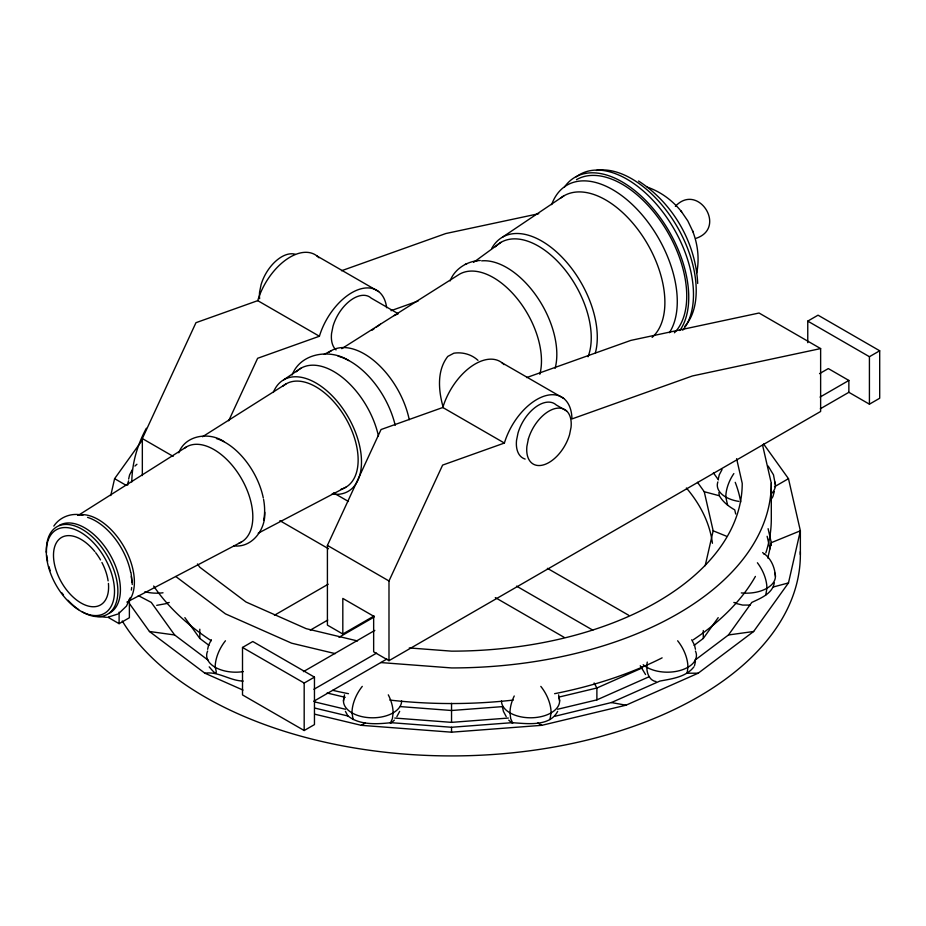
<?xml version="1.0" encoding="UTF-8"?>
<svg xmlns="http://www.w3.org/2000/svg" width="926" height="926" viewBox="0 0 926 926"><rect width="100%" height="100%" fill="white"/><g stroke="black" fill="none" stroke-linecap="round" stroke-linejoin="round"><path stroke-width="1.39" d="M264.743 512.182C265.889 529.174 252.161 548.134 233.861 545.865M696.757 272.904C699.535 258.805 697.81 243.989 692.509 230.701M343.477 701.005L344.472 694.87M110.75 495.584L114.604 478.673L141.991 440.51M128.645 479.043L129.605 474.853L132.406 469.563M207.644 649.265L208.605 645.063L211.406 639.773M718.287 479.043L719.236 474.853L722.048 469.563M705.195 565.705L713.159 530.795L704.246 491.706L697.498 482.307M694.488 665.736L695.449 661.546M767.793 558.054L771.3 542.671L768.105 528.677M694.662 660.4L728.461 634.97L751.831 602.398C760.616 598.3 772.573 593.566 774.31 582.801M314.99 714.259L361.267 725.324L451.541 732.188L541.826 725.324L625.953 705.207L698.192 673.202L753.637 631.497L788.477 582.917L800.365 530.795L788.477 478.673L763.591 443.982M774.31 491.579L772.886 496.649L770.779 499.843M557.66 711.353C549.697 727.014 526.848 723.623 512.101 722.674L451.541 727.269L390.992 722.674C376.928 724.248 359.45 725.232 348.095 716.029L315.06 708.135M178.799 452.802C185.293 434.919 209.461 431.69 223.999 441.598M130.358 597.502L126.48 606.067L119.211 613.081M292.118 374.961C300.626 352.887 330.223 348.512 348.685 360.55M450.117 280.937C454.562 268.783 467.665 260.796 480.305 260.495M390.344 723.16L392.404 718.611L393.099 712.881A29.065 16.784 60 0 0 388.295 694.836M549.963 719.571L551.097 712.881A29.065 16.784 60 0 0 540.819 686.386M765.779 594.967L766.913 588.276A29.065 16.784 60 0 0 757.399 562.765M142.338 475.57L142.338 438.565L195.965 322.688L257.741 300.649A49.738 28.718 -60 0 1 286.412 259.477A49.738 28.718 -60 0 1 318.938 257.775M228.699 420.786L257.625 358.293L319.401 336.242A49.738 28.718 -60 0 1 356.429 290.382A49.738 28.718 -60 0 1 386.651 307.733M374.104 615.964L342.817 634.021L327.41 625.119L327.41 545.414L381.037 429.537L442.813 407.498A49.738 28.718 -60 0 1 471.484 366.337A49.738 28.718 -60 0 1 504.01 364.624M388.989 660.678L388.989 580.972L442.616 465.095L504.392 443.045A49.738 28.718 -60 0 1 543.388 396.421A49.738 28.718 -60 0 1 571.955 418.934L692.417 375.956L820.633 348.581L820.633 411.468L388.989 660.678L373.653 651.823L373.653 616.218L342.817 598.416L342.817 634.021M396.86 716.643L399.673 711.353M53.824 526.095C60.028 516.685 72.101 512.437 82.9 515.319M694.049 645.399L703.285 638.442L718.217 617.63M693.898 666.859C686.073 677.137 671.755 678.816 659.879 681.073L611.415 702.545L555.068 716.238M675.367 206.336C698.007 182.098 727.373 227.865 696.063 238.329M134.93 466.056L136.921 464.262M391.351 722.836L394.349 720.15M539.835 374.278A67.968 39.239 60 0 0 517.437 298.924A67.968 39.239 60 0 0 459.423 274.246L341.763 348.674M473.556 262.382L500.931 242.369M372.159 330.142L374.173 328.684M376.188 327.225L380.412 324.227M283.738 379.787L300.846 368.27M502.471 237.172L563.934 195.814M78.397 515.273L186.52 446.876M202.539 436.736L286.099 383.885M108.006 617.272L119.107 623.673L129.385 617.746L129.385 599.041M274.42 615.258L328.186 584.213M242.508 647.459L252.786 641.521L314.458 677.126L314.458 724.595L304.179 730.521L242.508 694.928L242.508 647.459L304.179 683.052L314.458 677.126M807.761 342.689L807.761 321.114L818.04 315.176L879.7 350.78L879.7 398.249L869.421 404.176L848.864 392.311L820.32 408.794M310.256 630.166L327.758 620.061M339.009 637.308L374.023 617.086M303.404 671.628L374.822 630.409M819.545 373.641L828.319 368.583L848.864 380.447L848.864 392.311M807.761 321.114L869.421 356.707L879.7 350.78M313.937 689.28L376.581 653.119M820.054 397.08L848.864 380.447M313.764 701.26L386.906 659.023M361.267 725.324L365.319 722.986M774.53 486.729L788.477 478.673M394.059 315.592L398.215 313.775M126.874 602.108L241.443 541.999M258.227 533.191L345.78 487.261M324.169 354.357L331.358 350.641M557.626 709.258L596.888 699.871L649.242 676.686M117.787 614.065L108.087 617.167M341.544 270.739L445.765 233.549L538.758 213.698M391.027 310.685L418.101 301.031M526.616 377.588L630.837 340.398L759.054 313.023L820.633 348.581M465.199 264.35L466.692 263.887M475.987 261.016L477.422 260.576M773.36 586.968L788.477 582.917M167.004 603.463L156.726 605.349M559.281 697L596.888 688.006L642.331 667.877L641.973 666.836M728.461 634.97L753.637 631.497M750.129 605.072L742.606 605.072L736.089 603.463M502.656 706.607L451.541 710.497L400.437 706.607M394.765 718.044L451.541 722.361L508.328 718.044M129.547 603.74L149.456 631.497L204.889 673.202C218.409 671.176 229.764 680.772 243.214 681.073M698.192 673.202L687.127 673.202L687.925 667.264A29.065 16.784 60 0 0 677.647 640.78M409.292 647.945L451.541 651.152A290.683 167.826 0 0 0 742.224 483.326L736.61 458.683M380.783 662.565L451.541 667.935A319.748 184.61 0 0 0 771.3 483.326L762.619 445.29M97.184 616.392L106.49 617.306M149.456 631.497L174.632 634.97L208.431 660.4M611.415 702.545L625.953 705.207M357.505 640.942L306.205 628.673L246.003 602.004L199.808 567.244L197.458 563.969M335.258 653.629L291.667 643.2L225.446 613.869L175.79 576.504M327.086 693.007L345.201 697.336M314.62 701.885L345.467 709.258M704.246 491.706L719.363 495.757C722.87 501.938 728.658 506.418 734.746 509.879L735.684 513.976M656.025 681.559C649.404 680.552 646.811 673.179 646.811 667.264A29.065 16.784 -60 0 1 647.262 662.067M713.159 530.795L726.378 536.189M647.228 187.11C660.828 191.751 672.797 200.653 681.652 211.892M204.889 673.202L242.982 690.078M316.993 255.993L378.665 291.586M502.066 362.842L563.656 398.388M397.821 313.509L371.222 298.149A31.472 18.173 -60 0 0 333.024 326.183L331.543 333.522A31.472 18.173 -60 0 0 336.022 349.924M566.573 410.936L556.213 404.951A31.472 18.173 -60 0 0 518.016 432.986L516.534 440.336A31.472 18.173 -60 0 0 525.135 459.065M257.741 300.649L319.401 336.242M442.813 407.498L504.392 443.045M547.393 568.332L628.661 615.258M516.558 586.135L592.837 630.166M333.476 492.84L348.442 501.475M495.306 597.594L564.073 637.308M142.338 438.565L173.162 456.368M327.41 545.414L388.989 580.972M279.884 520.667L328.498 548.736M114.604 478.673L126.237 485.386M537.774 722.986L541.826 725.324M138.333 595.615L151.262 602.398L174.632 634.97M638.558 181.021C672.947 203.153 695.727 242.6 697.695 283.449M184.864 617.63L199.808 638.442L209.044 645.399M764.158 553.69C771.381 558.957 774.842 567.719 775.432 576.412M508.744 720.15L511.742 722.836M477.966 360.341C471.519 354.334 462.525 351.903 453.902 353.188L447.802 356.406C436.551 370.736 438.53 391.073 443.241 407.521M209.195 666.859C212.181 670.25 218.837 678.781 215.168 667.264A29.065 16.784 -60 0 1 225.446 640.78M768.163 466.056L773.488 474.853L775.432 485.189M713.402 472.85L718.46 479.911M645.561 674.533L640.248 665.736M680.853 210.758L687.798 220.886L693.099 231.951M594.122 682.983L596.888 688.006L596.888 699.871M691.687 639.773L694.488 645.063L695.449 649.265M506.221 716.643L503.42 711.353L502.459 707.151M345.421 711.353L348.026 716.238M727.581 505.156L725.81 497.054A29.065 16.784 -60 0 1 733.855 473.58M512.738 723.16L510.689 718.611L509.983 712.881A29.065 16.784 -60 0 1 514.231 695.982M353.13 719.571L351.996 712.881A29.065 16.784 -60 0 1 362.274 686.386M767.133 536.27L770.015 548.91M558.621 694.87L559.605 701.005M718.9 492.539L719.363 495.757M131.017 572.685L132.279 584.514M869.421 356.707L869.421 404.176M800.365 554.535L800.365 530.795L771.3 542.671L771.3 545.298M771.3 483.326L771.3 518.93A319.748 184.61 0 0 1 765.837 552.903M703.285 630.537L703.285 638.442M451.541 703.332L451.541 722.361M451.541 727.269L451.541 732.188M304.179 683.052L304.179 730.521M199.808 629.217L199.808 638.442M119.107 612.167L119.107 623.673M735.232 482.33A290.683 167.826 0 0 1 740.742 501.985M755.408 576.412A319.748 184.61 0 0 1 693.146 639.866M662.125 657.854A319.748 184.61 0 0 1 554.605 693.69M513.305 700.068A319.748 184.61 0 0 1 389.788 700.068M348.489 693.69A319.748 184.61 0 0 1 332.723 690.321M211.197 640.688A319.748 184.61 0 0 1 153.647 586.019M131.805 481.925A319.748 184.61 0 0 1 146.343 428.275M108.423 583.438A38.961 22.49 60 0 1 78.293 601.252A38.961 22.49 60 0 1 54.819 546.294A38.961 22.49 60 0 1 94.822 551.595M95.691 552.706A38.961 22.49 60 0 1 100.517 559.941M101.918 562.487A38.961 22.49 60 0 1 108.111 580.891M46.485 552.648A50.536 29.169 60 0 1 80.585 528.433A50.536 29.169 60 0 1 117.868 590.279A50.536 29.169 60 0 1 82.148 611.808M78.641 609.597A50.536 29.169 60 0 1 67.992 600.256M63.477 594.955A50.536 29.169 60 0 1 61.915 592.883M50.212 570.648A50.536 29.169 60 0 1 48.939 566.608M47.631 561.306A50.536 29.169 60 0 1 46.717 555.484M184.228 448.427A54.923 31.704 60 0 1 241.443 478.58A54.923 31.704 60 0 1 238.943 543.203M273.309 392.439A64.415 37.19 60 0 1 348.153 416.978A64.415 37.19 60 0 1 331.983 494.056M596.46 170.453A91.338 52.736 60 0 1 677.89 227.981A91.338 52.736 60 0 1 684.858 326.276M59.426 525.32A50.536 29.169 60 0 1 109.951 554.489A50.536 29.169 60 0 1 109.951 612.838M282.951 386.13A59.681 34.459 60 0 1 346.336 419.316A59.681 34.459 60 0 1 341 489.252M87.542 517.368A51.046 29.47 60 0 1 130.612 572.036M131.365 576.458A51.046 29.47 60 0 1 131.828 582.176M131.666 587.512A51.046 29.47 60 0 1 131.365 590.059M77.599 515.122A51.046 29.47 60 0 1 123.818 546.49A51.046 29.47 60 0 1 127.869 602.201M216.51 438.588A55.456 32.016 60 0 1 263.297 497.98M263.574 499.403A55.456 32.016 60 0 1 263.609 520.169M481.659 260.854A70.874 40.918 60 0 1 537.219 297.13A70.874 40.918 60 0 1 555.114 368.351M495.329 246.756A74.821 43.198 60 0 1 563.02 267.371A74.821 43.198 60 0 1 588.056 356.753M491.613 248.631A78.548 45.351 60 0 1 560.971 256.132A78.548 45.351 60 0 1 595.395 352.783M560.462 198.187A83.629 48.291 60 0 1 643.107 236.882A83.629 48.291 60 0 1 652.135 337.388M576.481 179.667A91.338 52.736 60 0 1 664.092 226.28A91.338 52.736 60 0 1 674.417 332.781M564.478 187.04A94.174 54.368 60 0 1 655.446 211.406A94.174 54.368 60 0 1 679.823 330.524M576.261 176.866A94.174 54.368 60 0 1 666.732 217.436A94.174 54.368 60 0 1 682.751 330.154M296.308 371.743A65.827 38.012 60 0 1 341.925 377.067A65.827 38.012 60 0 1 378.456 436.053M338.094 356.174A66.603 38.452 60 0 1 395.205 425.335M328.996 352.216A65.839 38.012 60 0 1 374.648 361.233A65.839 38.012 60 0 1 409.246 419.709M551.641 204.623A91.338 52.736 60 0 1 638.813 211.128A91.338 52.736 60 0 1 669.371 332.723M259.627 298.693A31.472 18.173 -60 0 1 259.604 291.991L261.086 284.652A31.472 18.173 -60 0 1 295.162 254.268M800.33 551.711A348.824 201.393 0 0 1 512.333 752.838A348.824 201.393 0 0 1 122.267 620.999M686.386 487.979A261.618 151.042 0 0 1 712.43 543.284M243.249 671.616A29.065 16.784 0 0 1 207.644 651.059M695.449 651.059A29.065 16.784 0 0 1 679.36 670.69A29.065 16.784 0 0 1 643.188 664.718M163.022 592.79A29.065 16.784 0 0 1 144.896 591.737M169.238 602.456A29.065 16.784 60 0 1 167.004 602.895M127.661 485.189A29.065 16.784 0 0 1 128.645 480.849M401.618 701.005A29.065 16.784 0 0 1 368.756 717.65A29.065 16.784 0 0 1 344.472 696.665M559.049 697.729A29.065 16.784 0 0 1 533.399 717.708A29.065 16.784 0 0 1 501.475 701.005M774.865 481.914A29.065 16.784 0 0 1 771.532 493.581M738.844 501.406A29.065 16.784 0 0 1 717.858 481.914M774.865 573.125A29.065 16.784 0 0 1 741.309 592.929M762.665 552.544A29.065 16.784 -60 0 1 764.158 554.257M736.089 602.895A29.065 16.784 -60 0 1 733.855 602.456M528.376 438.97L526.894 446.309A31.472 18.173 -60 0 0 543.296 464.945A31.472 18.173 -60 0 0 569.559 434.664L571.041 427.326A31.472 18.173 -60 0 0 554.639 408.69A31.472 18.173 -60 0 0 528.376 438.97M46.312 551.861A48.233 27.849 60 0 0 97.462 615.501A48.233 27.849 60 0 0 97.462 547.289A48.233 27.849 60 0 0 46.312 551.861"/></g></svg>
